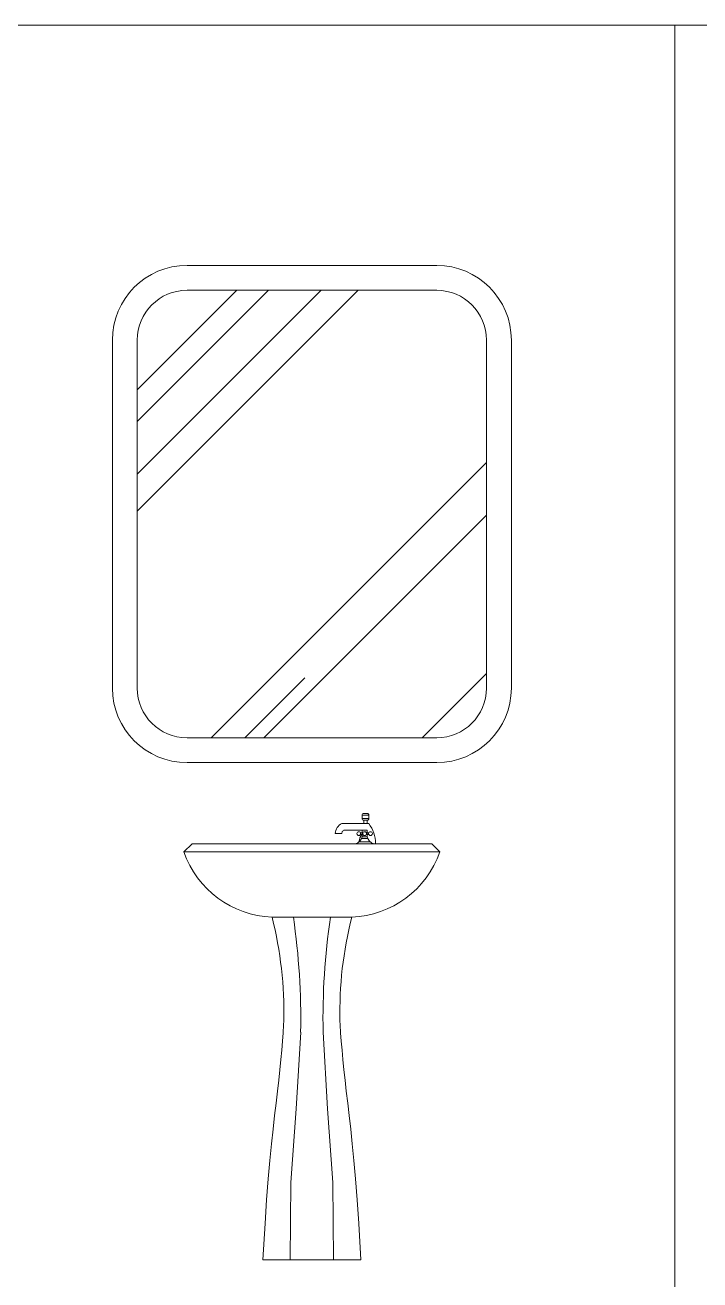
# Model space of a CAD drawing. Header units: inches. Extents: x 242965 to 445791, y 236206 to 423703.
# Drawn here: x 337146 to 338554, y 364024 to 366644 of the extents above; entities that cross this region are included whole.
import ezdxf
from ezdxf.enums import TextEntityAlignment as Align

# ---------------------------------------------------------------- set-up
doc = ezdxf.new("R2010")
doc.units = ezdxf.units.IN
doc.header["$MEASUREMENT"] = 0
doc.layers.add('9', color=251, linetype='Continuous', lineweight=13)

# ---------------------------------------------------------------- blocks, each defined once
blk = doc.blocks.new('md-lavabo6')
for p, q in [((260.6, 2075.8), (-260.6, 2075.8)), ((-364.4, 1816.4), (-156.8, 2023.9)), ((-364.4, 1750.3), (-90.8, 2023.9)), ((-364.4, 1750.3), (-90.8, 2023.9)), ((-364.4, 1640.2), (19.3, 2023.9)), ((-364.4, 1563.2), (96.4, 2023.9)), ((260.6, 2023.9), (-260.6, 2023.9)), ((-416.3, 1920.1), (-416.3, 1193.6)), ((-364.4, 1920.1), (-364.4, 1193.6)), ((364.4, 1193.6), (364.4, 1920.1)), ((416.3, 1193.6), (416.3, 1920.1)), ((-210.3, 1089.8), (364.4, 1664.4)), ((-100.2, 1089.8), (364.4, 1554.3)), ((-139.8, 1089.8), (-14.8, 1214.8)), ((230.1, 1089.8), (364.4, 1224.1)), ((-260.6, 1089.8), (260.6, 1089.8)), ((-260.6, 1037.9), (260.6, 1037.9)), ((118.8, 928.2), (104.8, 928.2)), ((104.8, 928.2), (104.8, 921.2)), ((104.8, 921.2), (118.8, 921.2)), ((115.3, 931.7), (108.3, 931.7)), ((108.3, 917.7), (108.3, 910.7)), ((108.3, 917.7), (115.3, 917.7)), ((115.3, 910.7), (115.3, 917.7)), ((118.8, 921.2), (118.8, 928.2)), ((118.8, 910.7), (62.8, 910.7)), ((69.8, 896.7), (104.8, 896.7)), ((104.8, 891.5), (101.3, 891.5)), ((115.3, 896.7), (104.8, 896.7)), ((104.8, 896.7), (104.8, 882.7)), ((115.3, 882.7), (115.3, 896.7)), ((115.3, 891.5), (118.8, 891.5)), ((-267.1, 851.6), (-250, 868.7)), ((-250, 868.7), (-126.5, 868.7)), ((-126.5, 868.7), (126.5, 868.7)), ((48.8, 889.7), (62.8, 889.7)), ((129.3, 868.7), (90.8, 868.7)), ((122.4, 872.2), (97.7, 872.2)), ((104.8, 888), (101.3, 888)), ((103.3, 879.2), (116.7, 879.2)), ((104.8, 882.7), (115.3, 882.7)), ((115.3, 888), (118.8, 888)), ((126.5, 868.7), (250, 868.7)), ((132.8, 868.7), (129.3, 868.7)), ((250, 868.7), (267.1, 851.6)), ((-267.1, 851.6), (-131.9, 851.6)), ((-131.9, 851.6), (131.9, 851.6)), ((131.9, 851.6), (267.1, 851.6)), ((-83.2, 715.1), (83.2, 715.1)), ((-58.6, 498.8), (-59, 490.8)), ((58.6, 498.8), (59, 490.8)), ((-60, 474), (-61.3, 456.2)), ((-59, 490.8), (-60, 474)), ((-59, 490.8), (-59, 490.8)), ((-23.4, 475.1), (-32.7, 315.1)), ((23.4, 475.1), (32.7, 315.1)), ((59, 490.8), (59, 490.8)), ((59, 490.8), (60, 474)), ((60, 474), (61.3, 456.2)), ((-61.3, 456.2), (-62.9, 437.5)), ((61.3, 456.2), (62.9, 437.5)), ((-62.9, 437.5), (-64.8, 417.8)), ((62.9, 437.5), (64.8, 417.8)), ((-66.9, 396.9), (-69.3, 374.9)), ((-64.8, 417.8), (-66.9, 396.9)), ((64.8, 417.8), (66.9, 396.9)), ((66.9, 396.9), (69.3, 374.9)), ((-69.3, 374.9), (-71.9, 351.7)), ((69.3, 374.9), (71.9, 351.7)), ((-71.9, 351.7), (-74.7, 327.1)), ((71.9, 351.7), (74.7, 327.1)), ((-74.7, 327.1), (-77.7, 301)), ((-74.7, 327.1), (-74.7, 327.1)), ((-32.7, 315.1), (-43.9, 161.4)), ((32.7, 315.1), (43.9, 161.4)), ((74.7, 327.1), (74.7, 327.1)), ((74.7, 327.1), (77.7, 301)), ((-77.7, 301), (-81, 272.9)), ((77.7, 301), (81, 272.9)), ((-81, 272.9), (-84.3, 241.9)), ((81, 272.9), (84.3, 241.9)), ((-84.3, 241.9), (-87.7, 207.4)), ((84.3, 241.9), (87.7, 207.4)), ((-87.7, 207.4), (-91.1, 168.7)), ((87.7, 207.4), (91.1, 168.7)), ((-91.1, 168.7), (-94.5, 125)), ((-43.9, 161.4), (-45.2, 0)), ((43.9, 161.4), (45.2, 0)), ((91.1, 168.7), (94.5, 125)), ((-94.5, 125), (-97.8, 75.7)), ((94.5, 125), (97.8, 75.7)), ((-97.8, 75.7), (-102.1, 0)), ((97.8, 75.7), (102.1, 0)), ((-102.1, 0), (102.1, 0))]:
    blk.add_line(p, q)
for centre in [(97.8, 889.7), (110.1, 889.7), (122.3, 889.7)]:
    blk.add_circle(centre, 3.91)
for centre, radius, start, end in [((-260.6, 1920.1), 155.7, 90, 180), ((260.6, 1920.1), 155.7, 0, 90), ((-260.6, 1920.1), 103.8, 90, 180), ((260.6, 1920.1), 103.8, 0, 90), ((-260.6, 1193.6), 155.7, 180, 270), ((-260.6, 1193.6), 103.8, 180, 270), ((260.6, 1193.6), 103.8, 270, 0), ((260.6, 1193.6), 155.7, 270, 0), ((108.2, 928.3), 3.4, 88.2224, 181.7776), ((108.2, 921.1), 3.4, 178.2224, 271.7776), ((115.4, 928.3), 3.4, 358.2224, 91.7776), ((115.4, 921.1), 3.4, 268.2224, 1.7776), ((72.2, 889.3), 23.4, 113.6026, 179.0172), ((68.5, 891), 5.84, 77.0192, 192.9808), ((61.6, 868.3), 71.2, 0.3166, 36.5533), ((85.6, 888), 20, 285.2551, 344.7449), ((145, 864.7), 47.4, 150.5126, 170.2905), ((134.6, 888), 20, 195.2551, 254.7449), ((-74.8, 918.6), 203.6, 199.209, 267.6474), ((74.8, 918.6), 203.6, 272.3526, 340.791), ((-858.6, 517.5), 800.2, 358.6572, 14.2973), ((-1489.9, 503.1), 1466.7, 358.9029, 8.3106), ((1489.9, 503.1), 1466.7, 171.6894, 181.0971), ((858.6, 517.5), 800.2, 165.7027, 181.3428)]:
    blk.add_arc(centre, radius, start, end)
at = {"flags": 1}
for tag, p in [('ASCOLOR', (0, 8.5)), ('ASCATNO', (0, 19.9)), ('ASNAME', (0, 14.2))]:
    blk.add_attdef(tag, text='', height=3.42, dxfattribs=at).set_placement(p, align=Align.MIDDLE)

msp = doc.modelspace()

# ---------------------------------------------------------------- linework, layer by layer
at = {"layer": '9'}
for points in [[(335614.312, 366643.79), (338502.074, 366643.79), (338502.074, 362526.323), (335614.312, 362526.323)], [(338502.074, 366643.79), (341389.837, 366643.79), (341389.837, 362526.323), (338502.074, 362526.323)]]:
    msp.add_lwpolyline(points, close=True, dxfattribs=at)

# ---------------------------------------------------------------- block references
msp.add_blockref('md-lavabo6', (337744.609, 364066.169), dxfattribs=at)

doc.saveas('drawing.dxf')
